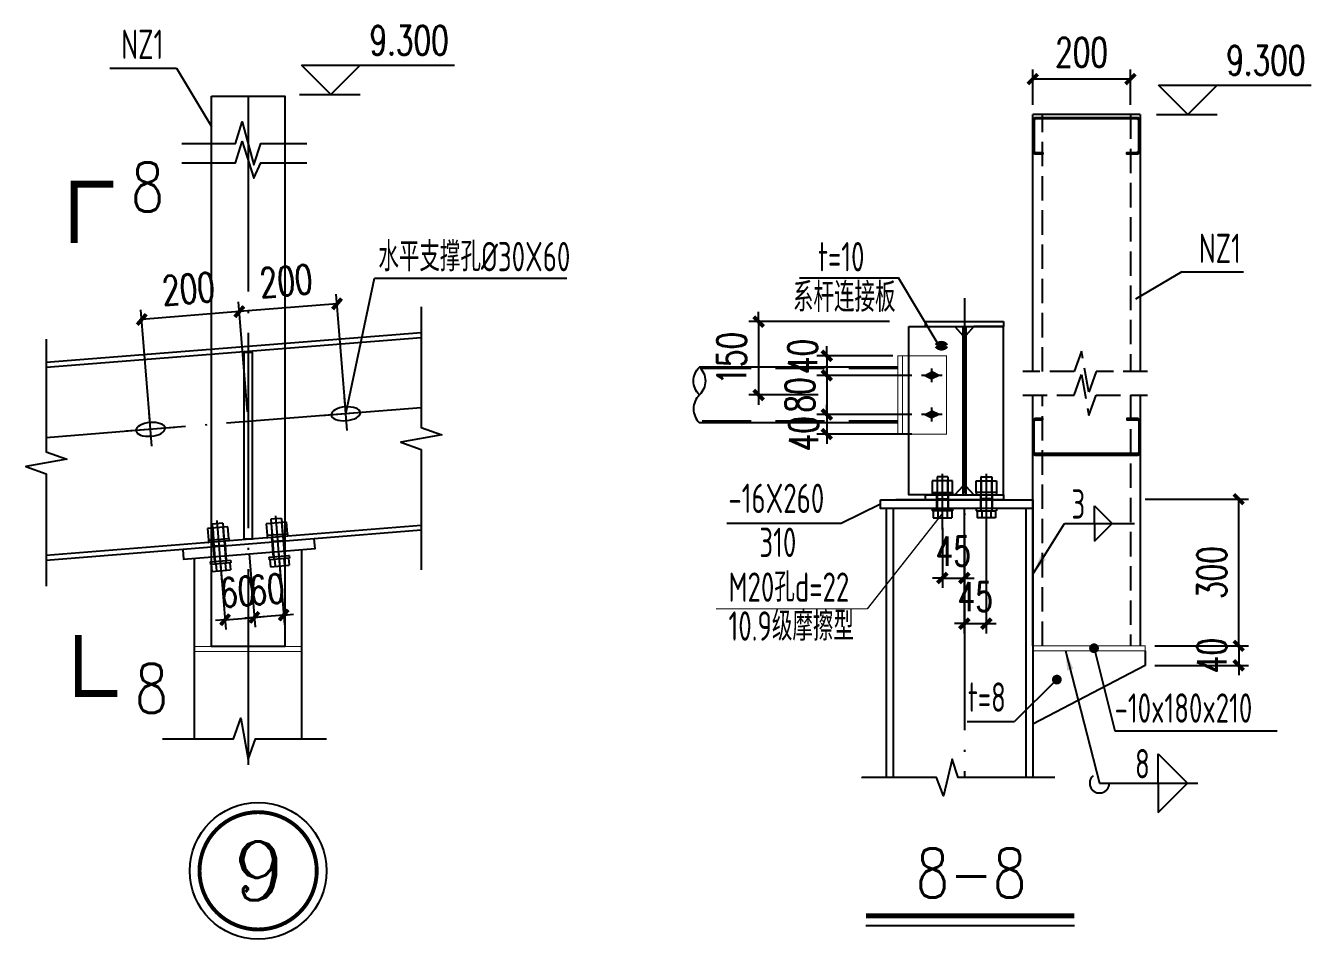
# Model space of a CAD drawing. Extents: x -89996 to 1006241, y -2176 to 440573.
# Drawn here: x 858044 to 871201, y 45993 to 55336 of the extents above; entities that cross this region are included whole.
import ezdxf
from ezdxf.enums import TextEntityAlignment as Align

# ---------------------------------------------------------------- set-up
doc = ezdxf.new("R2010")
doc.units = 0
doc.header["$LTSCALE"] = 1000
doc.header["$MEASUREMENT"] = 0
for name, pattern in [('DASH', [0.35, 0.25, -0.1]), ('DASHED', [0.75, 0.5, -0.25]), ('DOTE', [2.42, 2, -0.2, 0.02, -0.2])]:
    doc.linetypes.add(name, pattern=pattern)
for name, color, linetype in [('AXIS', 3, 'Continuous'), ('BOLT', 251, 'Continuous'), ('DOTE', 1, 'DOTE'), ('GL', 150, 'Continuous'), ('LT', 27, 'Continuous'), ('NUM', 7, 'Continuous'), ('PUB_DIM', 3, 'Continuous'), ('PUB_TEXT', 7, 'Continuous'), ('PZ', 202, 'Continuous'), ('TEXT', 7, 'Continuous'), ('THIN', 7, 'Continuous'), ('XG', 6, 'Continuous'), ('YCX', 90, 'Continuous'), ('引出线', 3, 'Continuous'), ('钢柱', 2, 'Continuous'), ('钢梁', 4, 'Continuous')]:
    doc.layers.add(name, color=color, linetype=linetype)
doc.layers.add('螺栓孔标注', color=9, linetype='Continuous', lineweight=18)
doc.layers.add('钢板标注', color=9, linetype='Continuous', lineweight=18)
doc.styles.add('_TCH_DIM', font='SIMPLEX', dxfattribs={"bigfont": 'GBCBIG'})
doc.styles.add('_TCH_DIM_T3', font='SIMPLEX', dxfattribs={"width": 0.705882, "bigfont": 'GBCBIG'})
doc.styles.add('COMPLEX', font='COMPLEX')
doc.styles.add('SIM-TSSC', font='simplex.shx', dxfattribs={"width": 0.8, "bigfont": 'tssdchn.shx'})
doc.styles.get("Standard").update_dxf_attribs({"font": 'gbenor.shx', "bigfont": 'gbcbig.shx'})
doc.styles.add('TSSD_Norm', font='tssdeng.shx', dxfattribs={"bigfont": 'hztxt.shx'})
doc.styles.add('TSSD_Num', font='Tssdeng.shx', dxfattribs={"width": 0.7, "bigfont": 'hztxt.shx'})
doc.dimstyles.new('TCH_100_5', dxfattribs={"dimtxt": 297.5, "dimasz": 100, "dimexe": 100, "dimexo": 100, "dimgap": 126.25, "dimtad": 1, "dimdec": 0, "dimlfac": 0.2, "dimzin": 0, "dimdsep": 46, "dimtxsty": '_TCH_DIM_T3', "dimblk": 'ARCHTICK', "dimcen": 0.09, "dimclrd": 126, "dimclre": 126, "dimclrt": 7, "dimazin": 2, "dimtfac": 1, "dimtdec": 0, "dimtix": 1, "dimtmove": 2, "dimatfit": 3, "dimfxl": 0, "dimtolj": 1, "dimtzin": 0, "dimarcsym": 0})
doc.dimstyles.new('TSSD_LEADER_STYLE_200.0', dxfattribs={"dimtxt": 0.18, "dimasz": 200, "dimexe": 0.18, "dimexo": 0.0625, "dimgap": 0.09, "dimtad": 0, "dimtih": 1, "dimtoh": 1, "dimdec": 4, "dimzin": 0, "dimdsep": 46, "dimtxsty": 'Standard', "dimcen": 0.09, "dimadec": 0, "dimazin": 0, "dimtfac": 1, "dimtdec": 4, "dimtofl": 0, "dimtmove": 0, "dimatfit": 3, "dimfxl": 0, "dimtolj": 1, "dimtzin": 0, "dimarcsym": 0})

# ---------------------------------------------------------------- blocks, each defined once
blk = doc.blocks.new('_ArchTick')
at = {"color": 0, "linetype": 'ByBlock', "const_width": 0.4}
blk.add_lwpolyline([(-0.5, -0.5), (0.5, 0.5)], dxfattribs=at)
blk = doc.blocks.new('*D914')
at = {"layer": 'Defpoints', "color": 0, "transparency": 16777216}
for p in [(860230, 52412), (861320, 51368), (860320, 51288)]:
    blk.add_point(p, dxfattribs=at)
at = {"layer": 'GL', "color": 126, "lineweight": -2, "transparency": 16777216}
for p, q in [((860312, 51387), (860222, 52512)), ((861312, 51467), (861222, 52592)), ((861230, 52492), (860230, 52412))]:
    blk.add_line(p, q, dxfattribs=at)
at = {"layer": 'GL', "color": 126, "lineweight": -2, "transparency": 16777216, "xscale": 100, "yscale": 100, "zscale": 100}
for p, rotation in [((861230, 52492), 4.573921256993314), ((860230, 52412), 184.5739212569932)]:
    blk.add_blockref('_ArchTick', p, dxfattribs=dict(at, rotation=rotation))
at = {"layer": 'GL', "color": 7, "transparency": 16777216, "insert": (860708, 52726), "char_height": 297.5, "attachment_point": 5, "rotation": 4.5739, "style": '_TCH_DIM_T3'}
blk.add_mtext('\\A1;200', dxfattribs=at)
blk = doc.blocks.new('*D915')
at = {"layer": 'Defpoints', "color": 0, "transparency": 16777216}
for p in [(859231, 52332), (859321, 51207), (860320, 51288)]:
    blk.add_point(p, dxfattribs=at)
at = {"layer": 'GL', "color": 126, "lineweight": -2, "transparency": 16777216}
for p, q in [((860312, 51387), (860222, 52512)), ((859313, 51307), (859223, 52432)), ((860230, 52412), (859231, 52332))]:
    blk.add_line(p, q, dxfattribs=at)
at = {"layer": 'GL', "color": 126, "lineweight": -2, "transparency": 16777216, "xscale": 100, "yscale": 100, "zscale": 100}
for p, rotation in [((859231, 52332), 184.5739212569932), ((860230, 52412), 4.573921256993314)]:
    blk.add_blockref('_ArchTick', p, dxfattribs=dict(at, rotation=rotation))
at = {"layer": 'GL', "color": 7, "transparency": 16777216, "insert": (859709, 52646), "char_height": 297.5, "attachment_point": 5, "rotation": 4.5739, "style": '_TCH_DIM_T3'}
blk.add_mtext('\\A1;200', dxfattribs=at)
blk = doc.blocks.new('*D916')
at = {"layer": 'Defpoints', "color": 0, "transparency": 16777216}
for p in [(866985, 52310), (865545, 51560), (866253, 51560)]:
    blk.add_point(p, dxfattribs=at)
at = {"layer": 'GL', "color": 126, "lineweight": -2, "transparency": 16777216}
for p, q in [((865545, 52310), (865545, 52410)), ((866885, 52310), (865445, 52310)), ((865545, 52310), (865545, 51560)), ((866153, 51560), (865445, 51560)), ((865545, 51560), (865545, 51460))]:
    blk.add_line(p, q, dxfattribs=at)
at = {"layer": 'GL', "color": 126, "lineweight": -2, "transparency": 16777216, "xscale": 100, "yscale": 100, "zscale": 100}
for p, rotation in [((865545, 52310), 270), ((865545, 51560), 90)]:
    blk.add_blockref('_ArchTick', p, dxfattribs=dict(at, rotation=rotation))
at = {"layer": 'GL', "color": 7, "transparency": 16777216, "insert": (865270, 51935), "char_height": 297.5, "attachment_point": 5, "rotation": 90, "style": '_TCH_DIM_T3'}
blk.add_mtext('\\A1;150', dxfattribs=at)
blk = doc.blocks.new('*D917')
at = {"layer": 'Defpoints', "color": 0, "transparency": 16777216}
for p in [(867213, 51360), (866242, 51160), (867213, 51160)]:
    blk.add_point(p, dxfattribs=at)
at = {"layer": 'GL', "color": 126, "lineweight": -2, "transparency": 16777216}
for p, q in [((866242, 51360), (866242, 51460)), ((867113, 51360), (866142, 51360)), ((866242, 51360), (866242, 51160)), ((867113, 51160), (866142, 51160)), ((866242, 51160), (866242, 51060))]:
    blk.add_line(p, q, dxfattribs=at)
at = {"layer": 'GL', "color": 126, "lineweight": -2, "transparency": 16777216, "xscale": 100, "yscale": 100, "zscale": 100}
for p, rotation in [((866242, 51360), 270), ((866242, 51160), 90)]:
    blk.add_blockref('_ArchTick', p, dxfattribs=dict(at, rotation=rotation))
at = {"layer": 'GL', "color": 7, "transparency": 16777216, "insert": (866006, 51164), "char_height": 297.5, "attachment_point": 5, "rotation": 90, "style": '_TCH_DIM_T3'}
blk.add_mtext('\\A1;40', dxfattribs=at)
blk = doc.blocks.new('*D918')
at = {"layer": 'Defpoints', "color": 0, "transparency": 16777216}
for p in [(867213, 51760), (866242, 51360), (867213, 51360)]:
    blk.add_point(p, dxfattribs=at)
at = {"layer": 'GL', "color": 126, "lineweight": -2, "transparency": 16777216}
for p, q in [((866242, 51760), (866242, 51860)), ((867113, 51760), (866142, 51760)), ((866242, 51760), (866242, 51360)), ((867113, 51360), (866142, 51360)), ((866242, 51360), (866242, 51260))]:
    blk.add_line(p, q, dxfattribs=at)
at = {"layer": 'GL', "color": 126, "lineweight": -2, "transparency": 16777216, "xscale": 100, "yscale": 100, "zscale": 100}
for p, rotation in [((866242, 51760), 270), ((866242, 51360), 90)]:
    blk.add_blockref('_ArchTick', p, dxfattribs=dict(at, rotation=rotation))
at = {"layer": 'GL', "color": 7, "transparency": 16777216, "insert": (865967, 51560), "char_height": 297.5, "attachment_point": 5, "rotation": 90, "style": '_TCH_DIM_T3'}
blk.add_mtext('\\A1;80', dxfattribs=at)
blk = doc.blocks.new('*D919')
at = {"layer": 'Defpoints', "color": 0, "transparency": 16777216}
for p in [(867018, 51960), (866242, 51760), (867018, 51760)]:
    blk.add_point(p, dxfattribs=at)
at = {"layer": 'GL', "color": 126, "lineweight": -2, "transparency": 16777216}
for p, q in [((866242, 51960), (866242, 52060)), ((866918, 51960), (866142, 51960)), ((866242, 51960), (866242, 51760)), ((866918, 51760), (866142, 51760)), ((866242, 51760), (866242, 51660))]:
    blk.add_line(p, q, dxfattribs=at)
at = {"layer": 'GL', "color": 126, "lineweight": -2, "transparency": 16777216, "xscale": 100, "yscale": 100, "zscale": 100}
for p, rotation in [((866242, 51960), 270), ((866242, 51760), 90)]:
    blk.add_blockref('_ArchTick', p, dxfattribs=dict(at, rotation=rotation))
at = {"layer": 'GL', "color": 7, "transparency": 16777216, "insert": (865996, 51954), "char_height": 297.5, "attachment_point": 5, "rotation": 90, "style": '_TCH_DIM_T3'}
blk.add_mtext('\\A1;40', dxfattribs=at)
blk = doc.blocks.new('*D920')
at = {"layer": 'Defpoints', "color": 0, "transparency": 16777216}
for p in [(869400, 50494), (870458, 50494), (869500, 48994)]:
    blk.add_point(p, dxfattribs=at)
at = {"layer": 'GL', "color": 126, "lineweight": -2, "transparency": 16777216}
for p, q in [((869500, 50494), (870558, 50494)), ((870458, 48994), (870458, 50494)), ((869600, 48994), (870558, 48994))]:
    blk.add_line(p, q, dxfattribs=at)
at = {"layer": 'GL', "color": 126, "lineweight": -2, "transparency": 16777216, "xscale": 100, "yscale": 100, "zscale": 100}
for p, rotation in [((870458, 50494), 90), ((870458, 48994), 270)]:
    blk.add_blockref('_ArchTick', p, dxfattribs=dict(at, rotation=rotation))
at = {"layer": 'GL', "color": 7, "transparency": 16777216, "insert": (870183, 49744), "char_height": 297.5, "attachment_point": 5, "rotation": 90, "style": '_TCH_DIM_T3'}
blk.add_mtext('\\A1;300', dxfattribs=at)
blk = doc.blocks.new('_WELD004')
at = {"color": 0, "linetype": 'ByBlock'}
for p, q in [((0, 1), (1, 0)), ((0, 0), (0, 1))]:
    blk.add_line(p, q, dxfattribs=at)
blk = doc.blocks.new('*D921')
at = {"layer": 'Defpoints', "color": 0, "transparency": 16777216}
for p in [(868350, 54790), (868350, 54428), (869350, 54428)]:
    blk.add_point(p, dxfattribs=at)
at = {"layer": 'GL', "color": 126, "lineweight": -2, "transparency": 16777216}
for p, q in [((868350, 54528), (868350, 54890)), ((869350, 54528), (869350, 54890)), ((869350, 54790), (868350, 54790))]:
    blk.add_line(p, q, dxfattribs=at)
at = {"layer": 'GL', "color": 126, "lineweight": -2, "transparency": 16777216, "xscale": 100, "yscale": 100, "zscale": 100, "rotation": 180}
blk.add_blockref('_ArchTick', (868350, 54790), dxfattribs=at)
at = {"layer": 'GL', "color": 126, "lineweight": -2, "transparency": 16777216, "xscale": 100, "yscale": 100, "zscale": 100}
blk.add_blockref('_ArchTick', (869350, 54790), dxfattribs=at)
at = {"layer": 'GL', "color": 7, "transparency": 16777216, "insert": (868850, 55065), "char_height": 297.5, "attachment_point": 5, "style": '_TCH_DIM_T3'}
blk.add_mtext('\\A1;200', dxfattribs=at)
blk = doc.blocks.new('*D1050')
at = {"layer": 'Defpoints', "color": 0, "transparency": 16777216}
for p in [(869500, 48994), (869500, 48794), (870458, 48794)]:
    blk.add_point(p, dxfattribs=at)
at = {"layer": 'GL', "color": 126, "lineweight": -2, "transparency": 16777216}
for p, q in [((870458, 48994), (870458, 49094)), ((869600, 48994), (870558, 48994)), ((870458, 48994), (870458, 48794)), ((869600, 48794), (870558, 48794)), ((870458, 48794), (870458, 48694))]:
    blk.add_line(p, q, dxfattribs=at)
at = {"layer": 'GL', "color": 126, "lineweight": -2, "transparency": 16777216, "xscale": 100, "yscale": 100, "zscale": 100}
for p, rotation in [((870458, 48994), 270), ((870458, 48794), 90)]:
    blk.add_blockref('_ArchTick', p, dxfattribs=dict(at, rotation=rotation))
at = {"layer": 'GL', "color": 7, "transparency": 16777216, "insert": (870183, 48894), "char_height": 297.5, "attachment_point": 5, "rotation": 90, "style": '_TCH_DIM_T3'}
blk.add_mtext('\\A1;40', dxfattribs=at)
blk = doc.blocks.new('*D922')
at = {"layer": 'Defpoints', "color": 0, "transparency": 16777216}
for p in [(860024, 50010), (860324, 50034, 0), (860384, 49285)]:
    blk.add_point(p, dxfattribs=at)
at = {"layer": 'GL', "color": 126, "lineweight": -2, "transparency": 16777216}
for p, q in [((860032, 49910), (860092, 49161)), ((860332, 49934), (860392, 49185)), ((860084, 49261), (859985, 49253)), ((860084, 49261), (860384, 49285)), ((860384, 49285), (860484, 49293))]:
    blk.add_line(p, q, dxfattribs=at)
at = {"layer": 'GL', "color": 126, "lineweight": -2, "transparency": 16777216, "xscale": 100, "yscale": 100, "zscale": 100}
for p, rotation in [((860384, 49285), 184.5739212636847), ((860084, 49261), 4.573921263684681)]:
    blk.add_blockref('_ArchTick', p, dxfattribs=dict(at, rotation=rotation))
at = {"layer": 'GL', "color": 7, "transparency": 16777216, "insert": (860212, 49547), "char_height": 297.5, "attachment_point": 5, "rotation": 4.5739, "style": '_TCH_DIM_T3'}
blk.add_mtext('\\A1;60', dxfattribs=at)
blk = doc.blocks.new('ts_idx2')
at = {"color": 0, "linetype": 'ByBlock', "lineweight": -2, "const_width": 0.0333}
blk.add_lwpolyline([(-0.5, 0, 1), (0.5, 0, 1)], format="xyb", close=True, dxfattribs=at)
at = {"color": 0, "linetype": 'ByBlock', "lineweight": -2}
blk.add_circle((0, 0), 0.583, dxfattribs=at)
at = {"color": 0, "linetype": 'ByBlock', "lineweight": -2, "style": 'TSSD_Num', "width": 0.7}
blk.add_attdef('A', text='', height=0.5, dxfattribs=at).set_placement((0, 0), align=Align.MIDDLE_CENTER)
blk = doc.blocks.new('*D923')
at = {"layer": 'Defpoints', "color": 0, "transparency": 16777216}
for p in [(860324, 50034, 0), (860624, 50058), (860384, 49285)]:
    blk.add_point(p, dxfattribs=at)
at = {"layer": 'GL', "color": 126, "lineweight": -2, "transparency": 16777216}
for p, q in [((860332, 49934), (860392, 49185)), ((860632, 49958), (860692, 49209)), ((860384, 49285), (860285, 49277)), ((860684, 49309), (860384, 49285)), ((860684, 49309), (860784, 49317))]:
    blk.add_line(p, q, dxfattribs=at)
at = {"layer": 'GL', "color": 126, "lineweight": -2, "transparency": 16777216, "xscale": 100, "yscale": 100, "zscale": 100}
for p, rotation in [((860384, 49285), 4.573921262011808), ((860684, 49309), 184.5739212620118)]:
    blk.add_blockref('_ArchTick', p, dxfattribs=dict(at, rotation=rotation))
at = {"layer": 'GL', "color": 7, "transparency": 16777216, "insert": (860512, 49571), "char_height": 297.5, "attachment_point": 5, "rotation": 4.5739, "style": '_TCH_DIM_T3'}
blk.add_mtext('\\A1;60', dxfattribs=at)
blk = doc.blocks.new('*D1051')
at = {"layer": 'Defpoints', "color": 0, "transparency": 16777216}
for p in [(867425, 50302), (867650, 50302), (867650, 49687)]:
    blk.add_point(p, dxfattribs=at)
at = {"layer": 'GL', "color": 126, "lineweight": -2, "transparency": 16777216}
for p, q in [((867425, 50202), (867425, 49587)), ((867650, 50202), (867650, 49587)), ((867425, 49687), (867325, 49687)), ((867425, 49687), (867650, 49687)), ((867650, 49687), (867750, 49687))]:
    blk.add_line(p, q, dxfattribs=at)
at = {"layer": 'GL', "color": 126, "lineweight": -2, "transparency": 16777216, "xscale": 100, "yscale": 100, "zscale": 100}
blk.add_blockref('_ArchTick', (867425, 49687), dxfattribs=at)
at = {"layer": 'GL', "color": 126, "lineweight": -2, "transparency": 16777216, "xscale": 100, "yscale": 100, "zscale": 100, "rotation": 180}
blk.add_blockref('_ArchTick', (867650, 49687), dxfattribs=at)
at = {"layer": 'GL', "color": 7, "transparency": 16777216, "insert": (867538, 49962), "char_height": 297.5, "attachment_point": 5, "style": '_TCH_DIM_T3'}
blk.add_mtext('\\A1;45', dxfattribs=at)
blk = doc.blocks.new('*D1052')
at = {"layer": 'Defpoints', "color": 0, "transparency": 16777216}
for p in [(867650, 50487), (867875, 50302), (867875, 49221)]:
    blk.add_point(p, dxfattribs=at)
at = {"layer": 'GL', "color": 126, "lineweight": -2, "transparency": 16777216}
for p, q in [((867650, 50387), (867650, 49121)), ((867875, 50202), (867875, 49121)), ((867650, 49221), (867550, 49221)), ((867650, 49221), (867875, 49221)), ((867875, 49221), (867975, 49221))]:
    blk.add_line(p, q, dxfattribs=at)
at = {"layer": 'GL', "color": 126, "lineweight": -2, "transparency": 16777216, "xscale": 100, "yscale": 100, "zscale": 100}
blk.add_blockref('_ArchTick', (867650, 49221), dxfattribs=at)
at = {"layer": 'GL', "color": 126, "lineweight": -2, "transparency": 16777216, "xscale": 100, "yscale": 100, "zscale": 100, "rotation": 180}
blk.add_blockref('_ArchTick', (867875, 49221), dxfattribs=at)
at = {"layer": 'GL', "color": 7, "transparency": 16777216, "insert": (867763, 49496), "char_height": 297.5, "attachment_point": 5, "style": '_TCH_DIM_T3'}
blk.add_mtext('\\A1;45', dxfattribs=at)

msp = doc.modelspace()

# ---------------------------------------------------------------- hatches: boundary and pattern name
at = {"layer": 'BOLT', "transparency": 16777216}
for points in [[(867388.29, 51760.35), (867318.09, 51725.25), (867247.89, 51760.35), (867318.09, 51795.45)], [(867388.29, 51360.35), (867318.09, 51325.25), (867247.89, 51360.35), (867318.09, 51395.45)]]:
    msp.add_hatch(color=256, dxfattribs=at).paths.add_polyline_path(points)

# ---------------------------------------------------------------- linework, layer by layer
at = {"transparency": 16777216}
for p, q in [((861333.16, 51197.16), (861305.89, 51538.21)), ((859334.75, 51037.29), (859307.48, 51378.34)), ((861568.73, 51387.58), (861070.32, 51347.8)), ((859570.32, 51227.71), (859071.91, 51187.92)), ((867321.41, 50680.06), (867321.41, 50562.06)), ((867529.26, 50680.06), (867321.41, 50680.06)), ((867480.33, 50722.06), (867370.33, 50722.06)), ((867370.33, 50722.06), (867370.34, 50497.06)), ((867373.37, 50680.06), (867373.37, 50562.06)), ((867425.34, 50182.45), (867425.33, 50754.56)), ((867477.29, 50680.06), (867477.3, 50562.06)), ((867477.48, 50722.06), (867480.33, 50722.06)), ((867480.33, 50722.06), (867480.34, 50497.06)), ((867529.26, 50562.06), (867529.26, 50680.06)), ((867771.41, 50562.06), (867771.42, 50680.06)), ((867771.42, 50680.06), (867979.26, 50680.06)), ((867820.34, 50722.06), (867820.33, 50497.06)), ((867820.34, 50722.06), (867930.34, 50722.06)), ((867823.19, 50722.06), (867820.34, 50722.06)), ((867823.38, 50680.06), (867823.37, 50562.06)), ((867875.33, 50182.45), (867875.34, 50754.56)), ((867927.3, 50680.06), (867927.3, 50562.06)), ((867930.34, 50722.06), (867930.33, 50497.06)), ((867979.26, 50680.06), (867979.26, 50562.06)), ((867320.33, 50562.06), (867320.34, 50537.06)), ((867320.33, 50562.06), (867530.33, 50562.06)), ((867320.34, 50537.06), (867323.19, 50537.06)), ((867530.34, 50537.06), (867320.34, 50537.06)), ((867365.34, 50537.06), (867365.34, 50497.06)), ((867485.34, 50537.06), (867482.4, 50537.06)), ((867483.65, 50537.06), (867485.34, 50537.06)), ((867485.34, 50537.06), (867485.34, 50497.06)), ((867530.33, 50562.06), (867530.34, 50537.06)), ((867770.34, 50562.06), (867770.34, 50537.06)), ((867980.34, 50562.06), (867770.34, 50562.06)), ((867770.34, 50537.06), (867980.34, 50537.06)), ((867815.34, 50537.06), (867815.33, 50497.06)), ((867815.34, 50537.06), (867818.27, 50537.06)), ((867817.02, 50537.06), (867815.34, 50537.06)), ((867935.34, 50537.06), (867935.33, 50497.06)), ((867980.34, 50537.06), (867977.49, 50537.06)), ((867980.34, 50562.06), (867980.34, 50537.06)), ((867320.34, 50399.95), (867530.34, 50399.95)), ((867320.34, 50399.95), (867320.34, 50374.95)), ((867365.34, 50497.06), (867485.34, 50497.06)), ((867365.34, 50497.06), (867368.27, 50497.06)), ((867367.02, 50497.06), (867365.34, 50497.06)), ((867365.34, 50497.06), (867365.34, 50399.95)), ((867365.34, 50399.95), (867368.28, 50399.95)), ((867367.02, 50399.95), (867365.34, 50399.95)), ((867370.34, 50497.06), (867370.34, 50399.95)), ((867370.34, 50399.95), (867370.34, 50374.95)), ((867480.34, 50497.06), (867480.34, 50399.95)), ((867480.34, 50399.95), (867480.34, 50374.95)), ((867485.34, 50497.06), (867485.34, 50399.95)), ((867530.34, 50399.95), (867527.49, 50399.95)), ((867530.34, 50399.95), (867530.34, 50374.95)), ((867770.33, 50399.95), (867773.18, 50399.95)), ((867980.33, 50399.95), (867770.33, 50399.95)), ((867770.33, 50399.95), (867770.33, 50374.95)), ((867935.33, 50497.06), (867815.33, 50497.06)), ((867815.33, 50497.06), (867815.33, 50399.95)), ((867820.33, 50497.06), (867820.33, 50399.95)), ((867820.33, 50399.95), (867820.33, 50374.95)), ((867930.33, 50497.06), (867930.33, 50399.95)), ((867930.33, 50399.95), (867930.33, 50374.95)), ((867935.33, 50399.95), (867932.39, 50399.95)), ((867935.33, 50497.06), (867932.4, 50497.06)), ((867933.65, 50497.06), (867935.33, 50497.06)), ((867933.65, 50399.95), (867935.33, 50399.95)), ((867935.33, 50497.06), (867935.33, 50399.95)), ((867980.33, 50399.95), (867980.33, 50374.95)), ((860053.61, 49643.75), (860002.98, 50276.73)), ((860660.39, 50296.72), (860550.74, 50287.94)), ((860550.74, 50287.94), (860568.68, 50063.66)), ((860653.61, 49691.75), (860602.98, 50324.73)), ((860657.55, 50296.49), (860660.39, 50296.72)), ((860660.39, 50296.72), (860678.33, 50072.43)), ((867530.34, 50374.95), (867320.34, 50374.95)), ((867330.08, 50374.95), (867330.08, 50302.35)), ((867330.08, 50302.35), (867520.6, 50302.35)), ((867377.71, 50374.95), (867377.71, 50302.35)), ((867472.97, 50374.95), (867472.97, 50302.35)), ((867520.6, 50374.95), (867520.6, 50302.35)), ((867770.33, 50374.95), (867980.33, 50374.95)), ((867780.07, 50374.95), (867780.07, 50302.35)), ((867970.59, 50302.35), (867780.07, 50302.35)), ((867827.7, 50374.95), (867827.7, 50302.35)), ((867922.96, 50374.95), (867922.96, 50302.35)), ((867970.59, 50374.95), (867970.59, 50302.35)), ((860112.51, 50210.75), (859905.32, 50194.18)), ((859905.32, 50194.18), (859914.73, 50076.55)), ((860060.39, 50248.72), (859950.74, 50239.94)), ((859950.74, 50239.94), (859968.68, 50015.66)), ((859957.12, 50198.32), (859966.53, 50080.7)), ((860057.55, 50248.49), (860060.39, 50248.72)), ((860060.39, 50248.72), (860078.33, 50024.43)), ((860060.71, 50206.61), (860070.12, 50088.98)), ((860121.92, 50093.13), (860112.51, 50210.75)), ((860712.51, 50258.75), (860505.32, 50242.18)), ((860505.32, 50242.18), (860514.73, 50124.55)), ((860513.66, 50124.47), (860722.99, 50141.21)), ((860557.12, 50246.32), (860566.53, 50128.7)), ((860660.71, 50254.61), (860670.12, 50136.98)), ((860721.92, 50141.13), (860712.51, 50258.75)), ((860722.99, 50141.21), (860724.99, 50116.29)), ((859913.66, 50076.47), (860122.99, 50093.21)), ((859913.66, 50076.47), (859915.65, 50051.55)), ((860124.99, 50068.29), (859915.65, 50051.55)), ((859915.65, 50051.55), (859918.49, 50051.77)), ((859960.51, 50055.14), (859963.7, 50015.26)), ((859963.7, 50015.26), (860083.32, 50024.83)), ((859963.7, 50015.26), (859966.63, 50015.5)), ((859965.38, 50015.4), (859963.7, 50015.26)), ((859963.7, 50015.26), (859976.46, 49855.77)), ((859968.68, 50015.66), (859981.44, 49856.17)), ((860080.13, 50064.7), (860077.2, 50064.47)), ((860078.33, 50024.43), (860091.09, 49864.94)), ((860078.45, 50064.57), (860080.13, 50064.7)), ((860080.13, 50064.7), (860083.32, 50024.83)), ((860083.32, 50024.83), (860096.08, 49865.34)), ((860122.99, 50093.21), (860124.99, 50068.29)), ((860513.66, 50124.47), (860515.65, 50099.55)), ((860724.99, 50116.29), (860515.65, 50099.55)), ((860515.65, 50099.55), (860518.49, 50099.77)), ((860560.51, 50103.14), (860563.7, 50063.26)), ((860563.7, 50063.26), (860683.32, 50072.83)), ((860563.7, 50063.26), (860566.63, 50063.5)), ((860565.38, 50063.4), (860563.7, 50063.26)), ((860563.7, 50063.26), (860576.46, 49903.77)), ((860568.68, 50063.66), (860581.44, 49904.17)), ((860680.13, 50112.7), (860677.2, 50112.47)), ((860678.33, 50072.43), (860691.09, 49912.94)), ((860678.45, 50112.57), (860680.13, 50112.7)), ((860680.13, 50112.7), (860683.32, 50072.83)), ((860683.32, 50072.83), (860696.08, 49913.34)), ((859931.6, 49852.18), (860140.93, 49868.93)), ((860140.93, 49868.93), (860138.09, 49868.7)), ((860140.93, 49868.93), (860142.93, 49844.01)), ((860531.6, 49900.18), (860740.93, 49916.93)), ((860531.6, 49900.18), (860533.6, 49875.26)), ((860742.93, 49892.01), (860533.6, 49875.26)), ((860543.3, 49876.04), (860549.09, 49803.67)), ((860576.46, 49903.77), (860579.39, 49904.01)), ((860578.14, 49903.91), (860576.46, 49903.77)), ((860581.44, 49904.17), (860583.44, 49879.25)), ((860590.78, 49879.84), (860596.57, 49807.47)), ((860685.74, 49887.43), (860691.53, 49815.07)), ((860691.09, 49912.94), (860693.09, 49888.02)), ((860733.22, 49891.23), (860739.01, 49818.86)), ((860740.93, 49916.93), (860738.09, 49916.7)), ((860740.93, 49916.93), (860742.93, 49892.01)), ((859931.6, 49852.18), (859933.6, 49827.26)), ((860142.93, 49844.01), (859933.6, 49827.26)), ((859943.3, 49828.04), (859949.09, 49755.67)), ((859949.09, 49755.67), (860139.01, 49770.86)), ((859976.46, 49855.77), (859979.39, 49856.01)), ((859978.14, 49855.91), (859976.46, 49855.77)), ((859981.44, 49856.17), (859983.44, 49831.25)), ((859990.78, 49831.84), (859996.57, 49759.47)), ((860085.74, 49839.43), (860091.53, 49767.07)), ((860091.09, 49864.94), (860093.09, 49840.02)), ((860133.22, 49843.23), (860139.01, 49770.86)), ((860549.09, 49803.67), (860739.01, 49818.86))]:
    msp.add_line(p, q, dxfattribs=at)
at = {"transparency": 16777216, "extrusion": (0, 0, -1)}
for centre in [(861319.52, 51367.68), (859321.12, 51207.81)]:
    msp.add_ellipse(centre, major_axis=(-149.52, -11.93), ratio=0.46666667, dxfattribs=at)
at = {"layer": 'AXIS'}
for p, q in [((858904.94, 54902.39, -20.6), (859587.94, 54902.39, -20.6)), ((859587.94, 54902.39, -20.6), (859944.98, 54307.27, -20.6)), ((861167.34, 54633.75), (860867.34, 54933.75)), ((860867.34, 54933.75), (862432.34, 54933.75)), ((861167.34, 54633.75), (861467.34, 54933.75)), ((860847.34, 54633.75), (861467.34, 54633.75)), ((869936.06, 54428.17), (869636.06, 54728.17)), ((869636.06, 54728.17), (871201.06, 54728.17)), ((869936.06, 54428.17), (870236.06, 54728.17)), ((869616.06, 54428.17), (870236.06, 54428.17)), ((866791.78, 50443.5), (866390.12, 50243.96)), ((866390.12, 50243.96), (865218.95, 50243.96))]:
    msp.add_line(p, q, dxfattribs=at)
at = {"layer": 'AXIS', "transparency": 16777216}
for p, q in [((869874.95, 52818.02), (869400.34, 52538.88)), ((869874.95, 52818.02), (870506.66, 52818.02)), ((861319.52, 51367.69), (861613.63, 52755.84)), ((861613.63, 52755.84), (863581.44, 52755.84)), ((868676.87, 50244.82), (869390.06, 50244.82)), ((868977.38, 48969.38), (869191.48, 48123.57)), ((868596.97, 48648.54), (868164.55, 48218.93)), ((867679.37, 48218.93), (868164.55, 48218.93)), ((869191.48, 48123.57), (870850.42, 48123.57)), ((869032.98, 47588.79), (870040.49, 47588.79))]:
    msp.add_line(p, q, dxfattribs=at)
at = {"layer": 'AXIS', "transparency": 16777216, "const_width": 50}
for points in [[(868952.38, 48969.38, 1), (869002.38, 48969.38, 1)], [(868621.97, 48648.54, -1), (868571.97, 48648.54, -1)]]:
    msp.add_lwpolyline(points, format="xyb", close=True, dxfattribs=at)
at = {"layer": 'AXIS', "transparency": 16777216}
msp.add_arc((869032.98, 47588.79), 100, 131.183222, 0, dxfattribs=at)
at = {"layer": 'BOLT', "transparency": 16777216}
for p, q in [((867423.39, 51760.35), (867212.79, 51760.35)), ((867247.89, 51760.35), (867318.09, 51795.45)), ((867247.89, 51760.35), (867318.09, 51725.25)), ((867318.09, 51690.15), (867318.09, 51830.55)), ((867388.29, 51760.35), (867318.09, 51795.45)), ((867388.29, 51760.35), (867318.09, 51725.25)), ((867423.39, 51360.35), (867212.79, 51360.35)), ((867247.89, 51360.35), (867318.09, 51395.45)), ((867247.89, 51360.35), (867318.09, 51325.25)), ((867318.09, 51290.15), (867318.09, 51430.55)), ((867388.29, 51360.35), (867318.09, 51395.45)), ((867388.29, 51360.35), (867318.09, 51325.25))]:
    msp.add_line(p, q, dxfattribs=at)
at = {"layer": 'DOTE'}
msp.add_line((860319.98, 54616.87, -20.6), (860319.98, 47711.61, -20.6), dxfattribs=at)
msp.add_line((860319.98, 54616.87, -20.6), (860319.98, 47711.61, -20.6), dxfattribs=at)
at = {"layer": 'DOTE', "transparency": 16777216}
for p, q in [((867650.34, 52551.35), (867650.34, 47646.31)), ((862091.89, 51429.48), (858253.54, 51122.41))]:
    msp.add_line(p, q, dxfattribs=at)
at = {"layer": 'GL', "transparency": 16777216}
for p, q in [((862091.89, 52195.13), (858253.54, 51891.91)), ((862091.89, 52144.97), (858253.54, 51841.75)), ((862091.89, 50225.65), (858253.54, 49918.58)), ((862091.89, 50175.49), (860997.16, 50087.91)), ((859651.45, 49980.25), (858253.54, 49868.42))]:
    msp.add_line(p, q, dxfattribs=at)
at = {"layer": 'GL'}
for points in [[(862091.89, 52462.15), (862091.89, 51228.74), (862301.89, 51152.31), (861881.89, 51078.25), (862091.89, 51003.74), (862091.89, 49770.33)], [(858253.54, 52130.68), (858253.54, 50979.52), (858463.54, 50903.09), (858043.54, 50829.03), (858253.54, 50754.52), (858253.54, 49603.36)]]:
    msp.add_lwpolyline(points, dxfattribs=at)
at = {"layer": 'GL', "transparency": 16777216}
msp.add_lwpolyline([(860278.03, 51998.34), (860362.61, 51998.34), (860362.61, 50083.92), (860278.03, 50083.92)], close=True, dxfattribs=at)
at = {"layer": 'LT', "transparency": 16777216}
for p, q in [((869450.34, 54428.17), (868350.34, 54428.17)), ((868350.34, 51798.73), (868350.34, 54428.17)), ((869350.34, 54428.17), (869350.34, 54398.17)), ((869450.34, 54428.17), (869450.34, 51798.73))]:
    msp.add_line(p, q, dxfattribs=at)
at = {"layer": 'LT', "color": 8, "linetype": 'DASH', "transparency": 16777216}
for p, q in [((868450.34, 51798.73), (868450.34, 54428.17)), ((869350.34, 54428.17), (869350.34, 51798.73)), ((868450.34, 48994.38), (868450.34, 51559.13)), ((869350.34, 51559.13), (869350.34, 48994.38))]:
    msp.add_line(p, q, dxfattribs=at)
at = {"layer": 'LT', "linetype": 'ByBlock', "transparency": 16777216}
for p, q in [((868350.34, 48994.38), (868350.34, 51559.13)), ((869450.34, 51559.13), (869450.34, 48994.38))]:
    msp.add_line(p, q, dxfattribs=at)
at = {"layer": 'LT', "elevation": -20.6}
msp.add_lwpolyline([(859944.98, 54616.87), (860694.98, 54616.87), (860695.32, 48985.88), (859945.32, 48985.88)], close=True, dxfattribs=at)
at = {"layer": 'LT', "linetype": 'ByBlock', "elevation": -20.6}
for points in [[(859639.98, 54132.37), (860189.98, 54132.37), (860259.98, 54352.37), (860379.98, 53912.37), (860449.98, 54132.37), (860922.09, 54132.37)], [(859639.98, 53932.37), (860189.98, 53932.37), (860259.98, 54152.37), (860379.98, 53775.72), (860449.98, 53932.37), (860922.09, 53932.37)]]:
    msp.add_lwpolyline(points, dxfattribs=at)
at = {"layer": 'LT', "transparency": 16777216}
for points in [[(868452.36, 54038.18), (868452.36, 54023.18), (868372, 54023.18), (868349.5, 54045.68), (868349.5, 54375.68), (868372, 54398.18), (869426.99, 54398.18), (869449.49, 54375.68), (869449.49, 54045.68), (869426.99, 54023.18), (869312.9, 54023.18), (869312.9, 54038.18), (869419.49, 54038.18), (869434.49, 54053.18), (869434.49, 54368.18), (869419.49, 54383.18), (868379.5, 54383.18), (868364.5, 54368.18), (868364.5, 54053.18), (868379.5, 54038.18), (868452.36, 54038.18)], [(868453.2, 51305.32), (868453.2, 51320.32), (868372.84, 51320.32), (868350.34, 51297.82), (868350.34, 50967.82), (868372.84, 50945.32), (869427.84, 50945.32), (869450.34, 50967.82), (869450.34, 51297.82), (869427.84, 51320.32), (869313.75, 51320.32), (869313.75, 51305.32), (869420.34, 51305.32), (869435.34, 51290.32), (869435.34, 50975.32), (869420.34, 50960.32), (868380.34, 50960.32), (868365.34, 50975.32), (868365.34, 51290.32), (868380.34, 51305.32), (868453.2, 51305.32)]]:
    msp.add_lwpolyline(points, close=True, dxfattribs=at)
at = {"layer": 'LT', "color": 8, "linetype": 'DASH'}
for points in [[(869525.64, 51798.73), (868999.23, 51798.73), (868922.8, 51588.73), (868848.74, 52008.73), (868774.23, 51798.73), (868247.82, 51798.73)], [(868247.82, 51559.13), (868774.23, 51559.13), (868850.66, 51769.13), (868924.72, 51349.13), (868999.23, 51559.13), (869525.64, 51559.13)]]:
    msp.add_lwpolyline(points, dxfattribs=at)
at = {"layer": 'NUM', "transparency": 16777216, "const_width": 50}
msp.add_lwpolyline([(866642.01, 46233.57), (868776.65, 46233.57)], dxfattribs=at)
at = {"layer": 'NUM', "transparency": 16777216}
msp.add_lwpolyline([(866642.01, 46133.57), (868776.65, 46133.57)], dxfattribs=at)
at = {"layer": 'PUB_DIM', "transparency": 16777216, "const_width": 70}
for points in [[(858540.25, 53115.51), (858540.25, 53715.51), (858940.25, 53715.51)], [(858581.79, 49106.33), (858581.79, 48506.33), (858981.79, 48506.33)]]:
    msp.add_lwpolyline(points, dxfattribs=at)
at = {"layer": 'PZ', "transparency": 16777216}
for p, q in [((868050.34, 50487.06), (866950.34, 50487.06)), ((869500.34, 48944.38), (869500.34, 48794.38)), ((869500.34, 48794.38), (868350.34, 48194.38))]:
    msp.add_line(p, q, dxfattribs=at)
for points in [[(867080.78, 52260.35), (867553.01, 52260.35), (867635.34, 52168.87), (867635.34, 50628.55), (867553.01, 50537.06), (867080.78, 50537.06), (867080.78, 52260.35)], [(868050.34, 52260.35), (867747.66, 52260.35), (867665.34, 52168.87), (867665.34, 50628.55), (867747.66, 50537.06), (868050.34, 50537.06), (868050.34, 52260.35)]]:
    msp.add_lwpolyline(points, dxfattribs=at)
at = {"layer": 'PZ', "transparency": 16777216, "const_width": 10}
for points in [[(866968.09, 51160.35), (866968.09, 51960.35), (867018.09, 51960.35), (867018.09, 51160.35)], [(867468.09, 51960.35), (867468.09, 51160.35), (867018.09, 51160.35), (867018.09, 51960.35)], [(860870.32, 48985.88), (859770.32, 48985.88), (859770.32, 48935.88), (860870.32, 48935.88)], [(869500.34, 48994.38), (868350.34, 48994.38), (868350.34, 48944.38), (869500.34, 48944.38)]]:
    msp.add_lwpolyline(points, close=True, dxfattribs=at)
at = {"layer": 'PZ', "transparency": 16777216, "extrusion": (-4.31951e-07, 5.39938e-06, 1), "elevation": -0.1}
msp.add_lwpolyline([(860997.16, 50087.91), (859651.45, 49980.25), (859659.43, 49880.57), (861005.14, 49988.23)], close=True, dxfattribs=at)
at = {"layer": 'XG', "transparency": 16777216}
for p, q in [((866968.09, 51845.35), (864938.98, 51845.35)), ((866968.09, 51275.35), (864938.98, 51275.35))]:
    msp.add_line(p, q, dxfattribs=at)
at = {"layer": 'XG', "linetype": 'DASHED', "transparency": 16777216}
for p, q in [((866968.09, 51830.35), (864925.94, 51830.35)), ((866968.09, 51290.35), (864925.94, 51290.35))]:
    msp.add_line(p, q, dxfattribs=at)
at = {"layer": 'XG', "transparency": 16777216}
msp.add_lwpolyline([(864938.98, 51560.35, -0.4245614), (864938.98, 51845.35, -0.4245614), (864938.98, 51560.35, 0.4245614), (864938.98, 51275.35, 0.4)], format="xyb", dxfattribs=at)
at = {"layer": 'YCX', "transparency": 16777216, "const_width": 50}
msp.add_lwpolyline([(867463.65, 52063.51, -0.5230556), (867368.06, 52063.51, -0.5230556)], format="xyb", close=True, dxfattribs=at)
at = {"layer": '引出线', "transparency": 16777216}
for p in [(865961.69, 52757.32), (867393.06, 52063.51)]:
    msp.add_line(p, (866974.6, 52757.32), dxfattribs=at)
at = {"layer": '螺栓孔标注', "ltscale": 100}
msp.add_line((866655.64, 49373.74), (865111.01, 49370.2), dxfattribs=at)
at = {"layer": '钢板标注', "ltscale": 100}
msp.add_line((867425.34, 50350.54), (866655.64, 49373.74), dxfattribs=at)
at = {"layer": '钢柱', "transparency": 16777216}
for p, q in [((866850.34, 50399.95), (866850.34, 47646.31)), ((866920.34, 50399.95), (866920.34, 47646.31)), ((868280.34, 50399.95), (868280.34, 47646.31)), ((868350.34, 50399.95), (868350.34, 47646.31)), ((859770.32, 48042.84), (859770.32, 49889.44)), ((860870.32, 48042.84), (860870.32, 49977.44))]:
    msp.add_line(p, q, dxfattribs=at)
msp.add_lwpolyline([(866791.78, 50487.06), (868350.34, 50487.06), (868350.34, 50399.95), (866791.78, 50399.95)], close=True, dxfattribs=at)
at = {"layer": '钢柱'}
msp.add_lwpolyline([(859442.16, 48042.84), (860168.84, 48042.84), (860245.27, 48252.84), (860319.33, 47832.84), (860393.84, 48042.84), (861120.53, 48042.84)], dxfattribs=at)
at = {"layer": '钢柱', "transparency": 16777216}
msp.add_lwpolyline([(868575.34, 47646.31), (868350.34, 47646.31), (867586.34, 47646.31), (867526.34, 47833.81), (867437.6, 47459.28), (867364.34, 47646.31), (866600.34, 47646.31), (866600.34, 47646.31)], dxfattribs=at)
at = {"layer": '钢梁', "transparency": 16777216}
for p, q in [((867250.34, 52310.35), (868050.34, 52310.35)), ((867250.34, 52310.35), (867250.34, 52260.35)), ((867250.34, 52260.35), (868050.34, 52260.35)), ((867635.34, 52260.35), (867635.34, 50537.06)), ((867665.34, 52260.35), (867665.34, 50537.06)), ((868050.34, 52310.35), (868050.34, 52260.35)), ((867250.34, 50537.06), (868050.34, 50537.06)), ((867250.34, 50537.06), (867250.34, 50487.06)), ((868050.34, 50537.06), (868050.34, 50487.06)), ((866950.34, 50487.06), (868050.34, 50487.06))]:
    msp.add_line(p, q, dxfattribs=at)

# ---------------------------------------------------------------- block references
at = {"layer": 'AXIS', "transparency": 16777216}
for p, xscale, yscale, zscale in [((868982.56, 50244.82), 180, 180, 180), ((869632.98, 47588.79), 300, 300, 300)]:
    msp.add_blockref('_WELD004', p, dxfattribs=dict(at, xscale=xscale, yscale=yscale, zscale=zscale))
at = {"layer": 'AXIS', "transparency": 16777216, "rotation": 180}
for p, xscale, yscale, zscale in [((868982.56, 50244.82), -180, 180, 180), ((869632.98, 47588.79), -300, 300, 300)]:
    msp.add_blockref('_WELD004', p, dxfattribs=dict(at, xscale=xscale, yscale=yscale, zscale=zscale))
at = {"layer": 'AXIS'}
ref = msp.add_blockref('ts_idx2', (860422.24, 46692.88), dxfattribs=dict(at, xscale=1200, yscale=1200, zscale=1200))
ref.add_attrib('9', '9', dxfattribs={"layer": 'THIN', "height": 600, "style": 'COMPLEX'}).set_placement((860422.24, 46692.88), align=Align.MIDDLE_CENTER)

# ---------------------------------------------------------------- texts
at = {"layer": 'PUB_DIM', "transparency": 16777216, "style": 'SIM-TSSC', "width": 0.8}
for p in [(859289.01, 53686.44), (859330.55, 48559.29)]:
    msp.add_text('8', height=500, dxfattribs=at).set_placement(p, align=Align.MIDDLE_CENTER)
at = {"layer": 'PUB_TEXT', "style": '_TCH_DIM', "width": 0.705882}
for p in [(861562.34, 55038.75), (870331.06, 54833.17)]:
    msp.add_text('9.300', height=297.5, dxfattribs=at).set_placement(p)
at = {"layer": 'PUB_TEXT', "linetype": 'ByBlock', "transparency": 16777216, "style": 'SIM-TSSC', "width": 0.8}
msp.add_text('8-8', height=500, dxfattribs=at).set_placement((867153.89, 46420.47))
at = {"layer": 'TEXT', "style": 'TSSD_Norm', "width": 0.7}
for s, p in [('NZ1', (859021.75, 54995.82, -20.6)), ('-16X260', (865234.86, 50352.43)), ('310', (865552.11, 49902.23)), ('M20孔d=22 ', (865235.94, 49444.49)), ('10.9级摩擦型 ', (865236.6, 49046.83))]:
    msp.add_text(s, height=300, dxfattribs=at).set_placement(p)
at = {"layer": 'TEXT', "transparency": 16777216, "style": 'TSSD_Norm', "width": 0.7}
for s, p in [('NZ1', (870050.17, 52909.25)), ('t=10', (866152.54, 52823.77)), ('系杆连接板', (865896.05, 52409.53)), ('3', (868746.4, 50294.82)), ('t=8', (867685.54, 48319.39)), ('-10x180x210', (869187.75, 48207.74)), ('8', (869396.83, 47638.79))]:
    msp.add_text(s, height=300, dxfattribs=at).set_placement(p)
at = {"layer": 'THIN', "transparency": 16777216, "style": 'TSSD_Norm', "width": 0.7}
msp.add_text('水平支撑孔%%c30X60', height=300, dxfattribs=at).set_placement((861652.81, 52824.88))

# ---------------------------------------------------------------- dimensions: what is measured, and where the dimension line sits
at = {"layer": 'GL', "transparency": 16777216}
dim = msp.add_linear_dim(base=(868350.34, 54789.81), p1=(869350.34, 54428.17), p2=(868350.34, 54428.17), angle=180, text='200', dimstyle='TCH_100_5', dxfattribs=at)
dim.commit()
dim.dimension.update_dxf_attribs({"geometry": '*D921', "text_midpoint": (868850.34, 55064.81)})
for base, p1, p2, angle, picture, middle in [((860230.36, 52412.3), (861319.52, 51367.68), (860320.32, 51287.75), 4.573921, '*D914', (860708.03, 52726.4)), ((859231.15, 52332.37), (860320.32, 51287.75), (859321.18, 51207.02), 4.573921, '*D915', (859708.82, 52646.46)), ((865544.62, 51560.35), (866985.34, 52310.35), (866253.22, 51560.35), 90, '*D916', (865269.62, 51935.35)), ((870458.23, 50494.38), (869500.34, 48994.38), (869400.34, 50494.38), 90, '*D920', (870183.23, 49744.38)), ((860384.23, 49284.99), (860024.31, 50010.08), (860324.31, 50034.08, 0), 184.573921, '*D922', (860212.3, 49547.12)), ((860384.23, 49284.99), (860624.31, 50058.08), (860324.31, 50034.08, 0), 4.573921, '*D923', (860512.3, 49571.12)), ((870458.23, 48794.38), (869500.34, 48994.38), (869500.34, 48794.38), 90, '*D1050', (870183.23, 48894.38))]:
    dim = msp.add_linear_dim(base=base, p1=p1, p2=p2, angle=angle, dimstyle='TCH_100_5', dxfattribs=at)
    dim.commit()
    dim.dimension.update_dxf_attribs({"geometry": picture, "text_midpoint": middle})
for base, p1, p2, picture, middle in [((866241.58, 51760.35), (867018.09, 51960.35), (867018.09, 51760.35), '*D919', (865996.3, 51954.29)), ((866241.58, 51160.35), (867212.79, 51360.35), (867212.79, 51160.35), '*D917', (866005.58, 51164.06))]:
    dim = msp.add_linear_dim(base=base, p1=p1, p2=p2, angle=270, dimstyle='TCH_100_5', dxfattribs=at)
    dim.commit()
    dim.dimension.update_dxf_attribs({"geometry": picture, "text_midpoint": middle, "dimtype": 129})
dim = msp.add_aligned_dim(p1=(867212.79, 51760.35), p2=(867212.79, 51360.35), distance=-971.21, dimstyle='TCH_100_5', dxfattribs=at)
dim.commit()
dim.dimension.update_dxf_attribs({"geometry": '*D918', "text_midpoint": (865966.58, 51560.35)})
for base, p1, p2, picture, middle in [((867875.33, 49220.72), (867650.34, 50487.06), (867875.33, 50302.34), '*D1052', (867762.83, 49495.72)), ((867650.34, 49686.66), (867425.34, 50302.35), (867650.34, 50302.35), '*D1051', (867537.84, 49961.66))]:
    dim = msp.add_linear_dim(base=base, p1=p1, p2=p2, dimstyle='TCH_100_5', dxfattribs=at)
    dim.commit()
    dim.dimension.update_dxf_attribs({"geometry": picture, "text_midpoint": middle})

# ---------------------------------------------------------------- leaders
at = {"layer": 'AXIS', "transparency": 16777216}
for points in [[(868350.34, 49725.82), (868676.87, 50244.82)], [(868684.6, 48944.38), (869032.98, 47588.79)]]:
    msp.add_leader(points, dimstyle='TSSD_LEADER_STYLE_200.0', dxfattribs=at)

doc.saveas('drawing.dxf')
